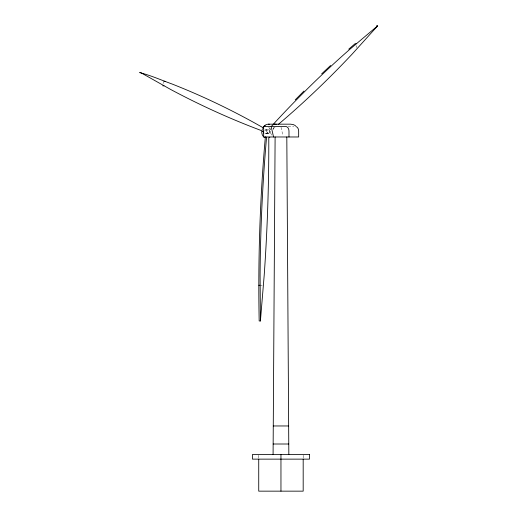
<?xml version="1.0" encoding="UTF-8"?>
<svg xmlns="http://www.w3.org/2000/svg" width="517" height="517" viewBox="0 0 517 517"><rect width="100%" height="100%" fill="white"/><g stroke="black" fill="none" stroke-linecap="round" stroke-linejoin="round"><path stroke-width="0.39" stroke-dasharray="2.58 1.94" d="M163.049 83.567L163.559 82.067M261.932 129.832L262.423 128.39M262.552 129.832L263.043 128.39M264.924 130.045L269.06 129.857A2.036 1.441 -90 0 1 269.48 133.244A2.036 1.441 -90 0 1 267.134 132.352A2.036 1.441 -90 0 1 268.698 129.722M261.111 285.681L262.197 285.565M288.118 126.503L293.772 126.503M270.087 129.761L270.708 129.761L269.435 127.13M265.001 133.464L268.698 133.761M266.287 129.722L266.662 129.722M266.281 133.761L266.662 133.761M268.821 127.13L270.268 130.491A6.114 4.323 90 0 1 269.654 135.086M356.019 45.638L356.956 47.577M281.022 127.247L282.883 135.48M303.182 455.257L303.182 458.359M273.344 127.305L273.344 129.722M258.733 455.257L258.733 458.359M264.917 130.517A2.003 1.415 -90 0 1 266.998 130.265A2.003 1.415 -90 0 1 266.998 133.218A2.003 1.415 -90 0 1 264.917 132.959M275.025 127.188A1198.4 847.395 -90 0 1 272.556 129.25M271.994 133.651A6.114 4.323 -90 0 1 271.509 135.086M269.034 132.979A2.036 1.441 -90 0 0 268.077 129.722A2.036 1.441 -90 0 0 266.559 132.52A2.036 1.441 -90 0 0 269.034 132.979"/><path stroke-width="0.78" d="M273.086 454.482L275.109 136.979M265.305 137.548C259.98 198.522 257.944 259.78 259.179 320.967L260.413 320.967L264.193 275.341A1318.279 932.164 -90 0 0 268.775 137.722A6.114 4.323 -90 0 0 269.842 137.192M376.421 25.85L377.656 25.85L352.29 53.942A1198.4 847.395 -90 0 1 278.101 124.591M295.233 99.846L303.977 91.037M263.159 127.182L265.156 125.754M321.677 73.853L330.634 65.478M348.755 49.173L355.082 43.699L356.316 43.699M377.656 25.85L349.99 49.173A1307.047 924.222 90 0 0 273.325 124.229M139.344 72.542C150.479 75.249 161.214 80.096 172.045 84A1208.701 854.679 -90 0 1 263.605 128.009M163.811 81.318L165.046 81.318M162.745 85.835L163.979 85.835M268.51 124.17L290.606 124.17L293.494 124.662L295.504 125.676M295.814 126.542A4.621 3.27 90 0 1 298.658 131.124L298.658 136.979L263.67 136.979L263.67 126.503L285.714 126.503A4.621 3.27 -90 0 1 288.984 131.124L288.984 136.979M263.664 132.992A6.114 4.323 -90 0 1 263.58 131.396L261.725 131.396A6.114 4.323 -90 0 0 264.691 137.548L266.539 137.548A1208.701 854.679 90 0 0 260.09 275.025L260.413 320.967M258.836 285.274L260.07 285.274M273.267 425.963L288.654 425.963M273.15 444.006L288.764 444.006M140.579 72.542L170.765 89.525A1318.279 932.164 -90 0 0 263.58 131.396M273.551 136.979L271.179 126.503L273.073 124.771A10.715 7.219 65.7 0 1 276.369 124.242M286.812 136.979L288.835 454.482M303.182 459.135L303.182 491.15L258.733 491.15L258.733 459.135M280.957 454.482L280.957 491.15M263.67 126.503A11.206 7.923 -90 0 1 269.376 124.242M266.539 137.548A6.114 4.323 -90 0 1 265.525 136.85M309.457 454.482L252.458 454.482L252.458 459.135L309.457 459.135L309.457 454.482"/></g></svg>
